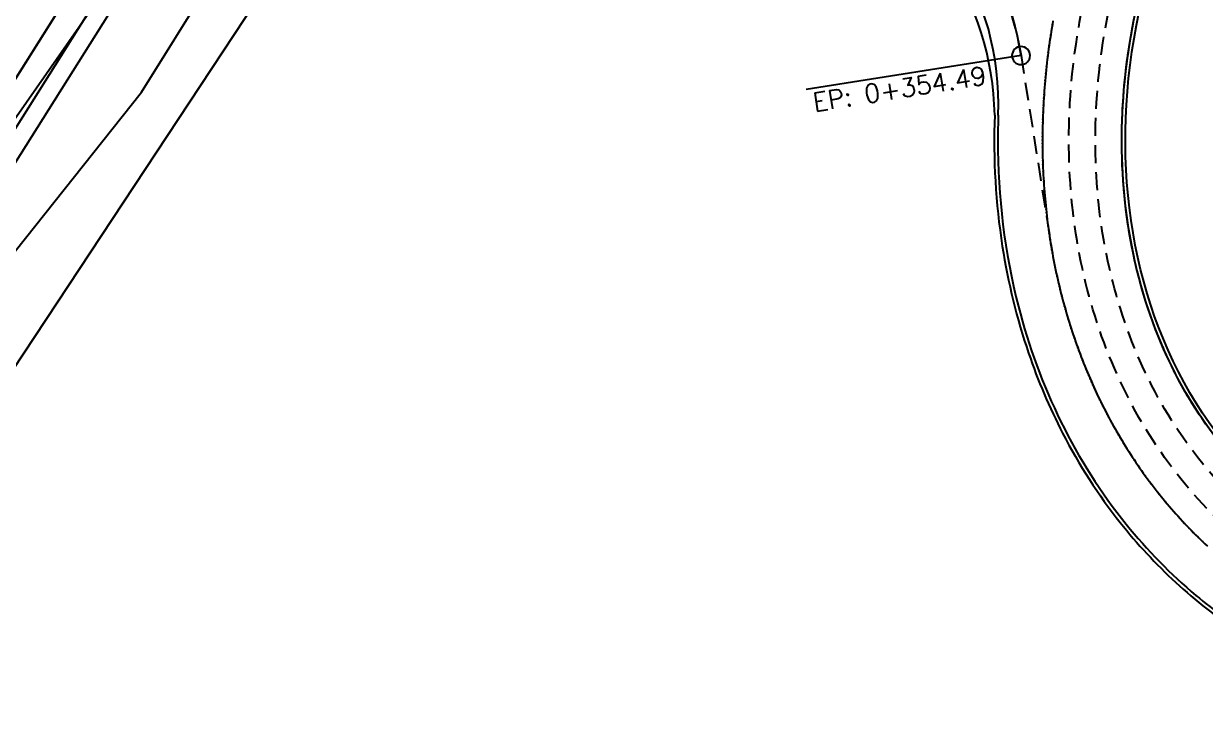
# Model space of a CAD drawing. Header units: metres. Extents: x 324293 to 653279, y 3585589 to 7191434.
# Drawn here: x 334093.9 to 334257, y 3600043.3 to 3600139.6 of the extents above; entities that cross this region are included whole.
import ezdxf

# ---------------------------------------------------------------- set-up
doc = ezdxf.new("R2010")
doc.units = ezdxf.units.M
doc.linetypes.add('DASHED', pattern=[0.75, 0.5, -0.25])
for name, color, linetype in [('asfalt', 16, 'Continuous'), ('C-ROAD-CNTR-N', 92, 'Continuous'), ('C-ROAD-STAN', 11, 'Continuous'), ('fibr', 20, 'Continuous'), ('tarh', 6, 'Continuous')]:
    doc.layers.add(name, color=color, linetype=linetype)
doc.styles.get("Standard").update_dxf_attribs({"font": 'simplex.shx'})

# ---------------------------------------------------------------- blocks, each defined once
blk = doc.blocks.new('AeccTickCircle')
blk.add_circle((0, 0), 1)
blk = doc.blocks.new('AeccTickTriangle')
at = {"color": 0, "linetype": 'ByBlock', "lineweight": -2}
blk.add_lwpolyline([(3.05311331771918e-16, 0.6666666666666667), (-0.5773502691896256, -0.333333333333333), (0.5773502691896257, -0.3333333333333335)], close=True, dxfattribs=at)
at = {"color": 0, "linetype": 'ByBlock', "lineweight": -2, "const_width": 0.0625}
blk.add_lwpolyline([(-0.03125, 0, 1), (0.03125, 0, 1)], format="xyb", close=True, dxfattribs=at)

msp = doc.modelspace()

# ---------------------------------------------------------------- linework, layer by layer
at = {"layer": 'asfalt', "flags": 128}
for points, elevation in [([(334187.7679, 3600276.973000001), (334168.5105999999, 3600245.831), (334130.1423, 3600184.507), (334102.9242, 3600141.017), (334089.7987, 3600122.294), (334073.156, 3600101.336), (334057.5531000001, 3600083.523000001), (334040.5572, 3600066.463)], 1315.9340253804), ([(333996.7459766953, 3600006.351776695), (334018.8038233048, 3600031.693776696), (334023.1118233047, 3600032.735223305), (334035.2569999999, 3600045.978000002), (334078.1348, 3600089.843000001), (334110.1928, 3600130.152), (334156.4087, 3600204.213), (334175.9047999997, 3600235.154)], 1324.2152253804)]:
    msp.add_lwpolyline(points, dxfattribs=dict(at, elevation=elevation))
at = {"layer": 'C-ROAD-CNTR-N', "color": 92, "linetype": 'Continuous', "lineweight": -3, "flags": 128}
msp.add_lwpolyline([(334001.1700683445, 3599986.483515702), (334107.684709525, 3600155.657248439, -0.3717961168375037), (334182.6477012821, 3600178.597068818), (334206.0348142104, 3600168.294326507, -0.2549880674534848), (334231.5494662493, 3600135.181067599)], format="xyb", dxfattribs=at)
msp.add_lwpolyline([(334235.956283988, 3600139.973592878), (334235.8728288576, 3600139.489698497), (334235.7918058434, 3600139.005662691), (334235.7132178195, 3600138.521499328), (334235.6370676602, 3600138.03722228), (334235.5633582401, 3600137.552845413), (334235.4920924331, 3600137.0683826), (334235.4232731137, 3600136.583847709), (334235.3569031561, 3600136.09925461), (334235.2929854347, 3600135.614617173), (334235.2315228238, 3600135.129949267), (334235.1725181976, 3600134.645264761), (334235.1159744305, 3600134.160577526), (334235.0618943967, 3600133.675901431), (334235.0102809707, 3600133.191250346), (334234.9611370265, 3600132.70663814), (334234.9144654386, 3600132.222078683), (334234.8702690813, 3600131.737585844), (334234.8285508288, 3600131.253173494), (334234.7893135555, 3600130.768855502), (334234.7525601356, 3600130.284645737), (334234.7182934435, 3600129.800558069), (334234.6865163534, 3600129.316606367), (334234.6572317397, 3600128.832804502), (334234.6304424766, 3600128.349166343), (334234.6061514384, 3600127.86570576), (334234.5843614995, 3600127.382436621), (334234.5650755342, 3600126.899372798), (334234.5482964166, 3600126.416528159), (334234.5340270213, 3600125.933916574), (334234.5222702224, 3600125.451551913), (334234.5130288941, 3600124.969448045), (334234.506305911, 3600124.48761884), (334234.5021041472, 3600124.006078167), (334234.5004264769, 3600123.524839897), (334234.5012757747, 3600123.043917899), (334234.5046549147, 3600122.563326042), (334234.5105669495, 3600122.083078123), (334234.5190137348, 3600121.603188251), (334234.5299960728, 3600121.123670855), (334234.5435147617, 3600120.644540364), (334234.5595705996, 3600120.165811207), (334234.5781643848, 3600119.687497814), (334234.5992969153, 3600119.209614614), (334234.6229689892, 3600118.732176036), (334234.6491814048, 3600118.25519651), (334234.6779349601, 3600117.778690464), (334234.7092304533, 3600117.30267233), (334234.7430686825, 3600116.827156535), (334234.7794504459, 3600116.352157509), (334234.8183765417, 3600115.877689681), (334234.8598477678, 3600115.403767481), (334234.9038649226, 3600114.930405339), (334234.9504288041, 3600114.457617683), (334234.9995402105, 3600113.985418943), (334235.0511999399, 3600113.513823549), (334235.1054087905, 3600113.042845929), (334235.1621675603, 3600112.572500512), (334235.2214770476, 3600112.102801729), (334235.2833380505, 3600111.633764009), (334235.3477513671, 3600111.165401781), (334235.4147177956, 3600110.697729475), (334235.4842381341, 3600110.230761519), (334235.5563131807, 3600109.764512343), (334235.6309437337, 3600109.298996377), (334235.708130591, 3600108.834228049), (334235.7878745509, 3600108.37022179), (334235.8701764116, 3600107.906992028), (334235.955036971, 3600107.444553194), (334236.0424570275, 3600106.982919716), (334236.1324373792, 3600106.522106023), (334236.224978824, 3600106.062126545), (334236.3200821604, 3600105.602995711), (334236.4177483229, 3600105.144727962), (334236.5179788999, 3600104.687338052), (334236.6207725593, 3600104.230841055), (334236.7261272903, 3600103.775252053), (334236.8340410824, 3600103.320586129), (334236.9445119248, 3600102.866858365), (334237.0575378069, 3600102.414083842), (334237.173116718, 3600101.962277644), (334237.2912466475, 3600101.511454854), (334237.4119255847, 3600101.061630552), (334237.5351515188, 3600100.612819822), (334237.6609224393, 3600100.165037746), (334237.7892363356, 3600099.718299405), (334237.9200911968, 3600099.272619884), (334238.0534850124, 3600098.828014263), (334238.1894157717, 3600098.384497625), (334238.327881464, 3600097.942085053), (334238.4688800786, 3600097.500791629), (334238.612409605, 3600097.060632435), (334238.7584680323, 3600096.621622553), (334238.9070533501, 3600096.183777066), (334239.0581635475, 3600095.747111056), (334239.2117966139, 3600095.311639606), (334239.3679505388, 3600094.877377798), (334239.5266233112, 3600094.444340714), (334239.6878129208, 3600094.012543436), (334239.8515173566, 3600093.582001047), (334240.0177346081, 3600093.15272863), (334240.1864626648, 3600092.724741266), (334240.3576995158, 3600092.298054037), (334240.5314431504, 3600091.872682027), (334240.7076915581, 3600091.448640317), (334240.8864427282, 3600091.02594399), (334241.0676946499, 3600090.604608129), (334241.2514453126, 3600090.184647814), (334241.4376927058, 3600089.76607813), (334241.6264348186, 3600089.348914158), (334241.8176704011, 3600088.933171834), (334242.0113969223, 3600088.518868178), (334242.2076083416, 3600088.106018472), (334242.4062985281, 3600087.69463793), (334242.6074613503, 3600087.284741771), (334242.8110906773, 3600086.876345211), (334243.0171803778, 3600086.469463466), (334243.2257243206, 3600086.064111752), (334243.4367163747, 3600085.660305286), (334243.6501504087, 3600085.258059285), (334243.8660202916, 3600084.857388964), (334244.0843198922, 3600084.458309541), (334244.3050430793, 3600084.060836232), (334244.5281837217, 3600083.664984254), (334244.7537356883, 3600083.270768822), (334244.9816928479, 3600082.878205153), (334245.2120490692, 3600082.487308464), (334245.4447982213, 3600082.098093972), (334245.6799341728, 3600081.710576892), (334245.9174507927, 3600081.324772441), (334246.1573419497, 3600080.940695837), (334246.3996015126, 3600080.558362294), (334246.6442233504, 3600080.17778703), (334246.8912013318, 3600079.798985261), (334247.1405293257, 3600079.421972203), (334247.3922012008, 3600079.046763073), (334247.6462108261, 3600078.673373088), (334247.9025520704, 3600078.301817464), (334248.1612188024, 3600077.932111417), (334248.422204891, 3600077.564270164), (334248.6855042051, 3600077.198308921), (334248.9511106135, 3600076.834242905), (334249.2190179849, 3600076.472087333), (334249.4892201883, 3600076.111857421), (334249.7617110924, 3600075.753568384), (334250.0364845662, 3600075.397235441), (334250.3135344907, 3600075.042873958), (334250.5928538068, 3600074.690502987), (334250.874431906, 3600074.340138087), (334251.1582574938, 3600073.991792682), (334251.4443192765, 3600073.645480195), (334251.7326059598, 3600073.301214049), (334252.0231062496, 3600072.959007668), (334252.315808852, 3600072.618874476), (334252.6107024727, 3600072.280827897), (334252.9077758177, 3600071.944881353), (334253.2070175929, 3600071.611048267), (334253.5084165041, 3600071.279342065), (334253.8119612574, 3600070.949776169), (334254.1176405586, 3600070.622364003), (334254.4254431135, 3600070.297118991), (334254.7353576283, 3600069.974054554), (334255.0473728087, 3600069.653184119), (334255.3614773606, 3600069.334521108), (334255.67765999, 3600069.018078944), (334255.9959094027, 3600068.703871051), (334256.3162143047, 3600068.391910853), (334256.6385634018, 3600068.082211772), (334256.9629454, 3600067.774787234), (334257.2893490053, 3600067.469650661)], dxfattribs=at)
at = {"layer": 'C-ROAD-STAN', "color": 11, "linetype": 'Continuous', "lineweight": -3}
msp.add_line((334231.5494662494, 3600135.181067599), (334201.9192579576, 3600130.485244286), dxfattribs=at)
at = {"layer": 'fibr', "elevation": 1322.9559253804, "flags": 128}
msp.add_lwpolyline([(333991.2272, 3599939.493), (334029.9056999999, 3599997.140000001), (334164.094, 3600200.414)], dxfattribs=at)
at = {"layer": 'tarh', "color": 0}
for p, q in [((333911.4658120681, 3599844.009169374, -12.91667461959992), (334107.6847095249, 3600155.657248439)), ((334085.3243749666, 3600120.143057896, -12.91667461959992), (334107.684709525, 3600155.657248439)), ((334044.1727826734, 3600047.932796026), (334110.7734771192, 3600153.712508161))]:
    msp.add_line(p, q, dxfattribs=at)
at = {"layer": 'tarh'}
msp.add_line((334046.2883769161, 3600046.600782137), (334112.8890713619, 3600152.380494272), dxfattribs=at)
at = {"layer": 'tarh', "color": 0, "linetype": 'DASHED', "ltscale": 5}
msp.add_line((334231.5494662494, 3600135.181067599), (334235.8820378986, 3600107.842943507), dxfattribs=at)
msp.add_arc((334188.4375131846, 3600128.34864468), 43.65, 9.005393735186772, 66.22503335774977, dxfattribs=at)
at = {"layer": 'tarh', "color": 0}
msp.add_arc((334188.4375131846, 3600128.34864468), 40, 357.9769422136252, 66.22503335774977, dxfattribs=at)
at = {"layer": 'tarh'}
msp.add_arc((334187.3206947944, 3600126.16382528), 40.59989264475922, 1.115510639652291, 66.02571016722365, dxfattribs=at)
msp.add_ellipse((334315.5359289146, 3600137.538623722), major_axis=(-42.6142747622928, -67.705417704079), ratio=0.8125000000000001, dxfattribs=at)
at = {"layer": 'tarh', "color": 0, "linetype": 'DASHED', "ltscale": 5}
for points, knots in [([(334268.766762363, 3600063.231927792), (334271.462643971, 3600061.535120601), (334274.2925202792, 3600060.051323035), (334281.7410042163, 3600056.862210291), (334286.5038480216, 3600055.467519779), (334296.3133130995, 3600053.797336371), (334301.3593194314, 3600053.521343526), (334311.5232607155, 3600054.0725308), (334316.6410753918, 3600054.899203301), (334326.7544089886, 3600057.596303171), (334331.7499863104, 3600059.466453282), (334341.4419151486, 3600064.159993133), (334346.1382832853, 3600066.983259674), (334355.0703750636, 3600073.467011657), (334359.3060360752, 3600077.12740802), (334367.1714607069, 3600085.146658966), (334370.8011208888, 3600089.505400059), (334377.3281167033, 3600098.762708828), (334380.2253505209, 3600103.661132102), (334385.1831233106, 3600113.823178938), (334387.2435864225, 3600119.086648301), (334390.4482432445, 3600129.792745025), (334391.5923857071, 3600135.235242759), (334392.9114930489, 3600146.106336094), (334393.0863924376, 3600151.534858235), (334392.4423251298, 3600162.181072017), (334391.6231948321, 3600167.398732462), (334388.9976742262, 3600177.423853009), (334387.1909473306, 3600182.231187551), (334382.6354416509, 3600191.235501437), (334379.8862759391, 3600195.432003652), (334373.5413761467, 3600203.021750671), (334369.9456576161, 3600206.414114199), (334362.0609397434, 3600212.230630369), (334357.7726784133, 3600214.654030508), (334348.7032567462, 3600218.422672974), (334343.9231036325, 3600219.767884911), (334334.088760534, 3600221.338658486), (334329.0351601783, 3600221.564731655), (334318.8650932754, 3600220.915551381), (334313.7487317029, 3600220.040797002), (334303.6465484446, 3600217.250970185), (334298.660667142, 3600215.336165359), (334288.9956578462, 3600210.557973753), (334284.3165169416, 3600207.694706443), (334275.4257195538, 3600201.1366777), (334271.2141285304, 3600197.442005675), (334263.4029098798, 3600189.360882562), (334259.8033864237, 3600184.974546483), (334253.3418141061, 3600175.669530648), (334250.4798662566, 3600170.75099632), (334245.596761288, 3600160.556819644), (334243.5756786776, 3600155.281331187), (334240.452722826, 3600144.559689952), (334239.3509003035, 3600139.113664845), (334238.1181493217, 3600128.244237232), (334237.9872886518, 3600122.820905403), (334238.7198406158, 3600112.193921181), (334239.5834235407, 3600106.990300084), (334242.2967303671, 3600097.002196135), (334244.1467981513, 3600092.217848766), (334248.7858888664, 3600083.268373745), (334251.5752923187, 3600079.10374373), (334257.9950648331, 3600071.585898661), (334261.6253885599, 3600068.23357469), (334266.6319554126, 3600064.623058561), (334267.688658964, 3600063.910493792), (334268.766762363, 3600063.231927792)], [0, 0, 0, 0, 0.1281002001551285, 0.1281002001551285, 0.3249988088745272, 0.3249988088745272, 0.5218974175939259, 0.5218974175939259, 0.7187960263133246, 0.7187960263133246, 0.9156946350327233, 0.9156946350327233, 1.112593243752122, 1.112593243752122, 1.309491852471521, 1.309491852471521, 1.506390461190919, 1.506390461190919, 1.703289069910318, 1.703289069910318, 1.900187678629717, 1.900187678629717, 2.097086287349116, 2.097086287349116, 2.293984896068515, 2.293984896068515, 2.490883504787913, 2.490883504787913, 2.687782113507312, 2.687782113507312, 2.884680722226711, 2.884680722226711, 3.08157933094611, 3.08157933094611, 3.278477939665509, 3.278477939665509, 3.475376548384908, 3.475376548384908, 3.672275157104307, 3.672275157104307, 3.869173765823706, 3.869173765823706, 4.066072374543104, 4.066072374543104, 4.262970983262503, 4.262970983262503, 4.459869591981901, 4.459869591981901, 4.6567682007013, 4.6567682007013, 4.853666809420698, 4.853666809420698, 5.050565418140097, 5.050565418140097, 5.247464026859495, 5.247464026859495, 5.444362635578893, 5.444362635578893, 5.641261244298292, 5.641261244298292, 5.83815985301769, 5.83815985301769, 6.035058461737089, 6.035058461737089, 6.231957070456487, 6.231957070456487, 6.283185307179586, 6.283185307179586, 6.283185307179586, 6.283185307179586]), ([(334270.7110386491, 3600066.320987474), (334273.3726748234, 3600064.645734605), (334276.1724203928, 3600063.191818345), (334284.9060690677, 3600059.533602799), (334291.1707748026, 3600058.040291217), (334302.4664545318, 3600057.161387581), (334307.4084936974, 3600057.33498539), (334317.311596701, 3600058.76426493), (334322.2700127375, 3600060.016986496), (334332.824810169, 3600063.833327922), (334338.3850644288, 3600066.57787792), (334348.9789069974, 3600073.291229927), (334354.0105506037, 3600077.256835608), (334363.2860594853, 3600086.194955696), (334367.5301874372, 3600091.164716797), (334375.0090964533, 3600101.845981155), (334378.2455413812, 3600107.555870433), (334383.5369327083, 3600119.416418041), (334385.5941065404, 3600125.566913716), (334388.4119416684, 3600137.98586208), (334389.1745662754, 3600144.255579429), (334389.3354721668, 3600155.544309685), (334388.9436035902, 3600160.598183092), (334387.2301284871, 3600170.369708977), (334385.9103642858, 3600175.089495557), (334382.3769267786, 3600184.011101814), (334380.1658819593, 3600188.213250329), (334374.9232733552, 3600195.930068909), (334371.8953851844, 3600199.441798383), (334364.9409980041, 3600205.806960783), (334360.976619923, 3600208.605420942), (334352.4472150036, 3600213.131630067), (334347.8847702009, 3600214.855220263), (334338.3774212999, 3600217.158114493), (334333.4333525819, 3600217.734451483), (334323.387936259, 3600217.732419934), (334318.2859378089, 3600217.151492193), (334308.1423561329, 3600214.876901329), (334303.0993928876, 3600213.180687786), (334293.2792694017, 3600208.759735237), (334288.5005837597, 3600206.032551359), (334279.3996766898, 3600199.670191445), (334275.0759605368, 3600196.032904143), (334267.0571305727, 3600188.003074426), (334263.3604593916, 3600183.608859517), (334256.7442462185, 3600174.24542369), (334253.8229201598, 3600169.27490727), (334248.8771220515, 3600158.960589084), (334246.8505461493, 3600153.615720699), (334243.7808609866, 3600142.768771054), (334242.7353676968, 3600137.265756292), (334241.6783730056, 3600126.325532903), (334241.6643503687, 3600120.887635465), (334242.6828002266, 3600110.30090571), (334243.712723396, 3600105.152079942), (334246.7913078736, 3600095.36147298), (334248.8372026868, 3600090.721219342), (334253.8752798119, 3600082.154548238), (334256.8637391088, 3600078.232051009), (334263.4182837605, 3600071.536571977), (334266.9223419164, 3600068.70562033), (334270.711038649, 3600066.320987475)], [0, 0, 0, 0, 0.1345628155394132, 0.1345628155394132, 0.4036884466182395, 0.4036884466182395, 0.6049093546234878, 0.6049093546234878, 0.8061302626287361, 0.8061302626287361, 1.040859314823594, 1.040859314823594, 1.275588367018452, 1.275588367018452, 1.510317419213309, 1.510317419213309, 1.745046471408167, 1.745046471408167, 1.979775523603025, 1.979775523603025, 2.214504575797883, 2.214504575797883, 2.40970631995184, 2.40970631995184, 2.604908064105797, 2.604908064105797, 2.800109808259754, 2.800109808259754, 2.995311552413711, 2.995311552413711, 3.20173481831592, 3.20173481831592, 3.408158084218129, 3.408158084218129, 3.614581350120337, 3.614581350120337, 3.821004616022546, 3.821004616022546, 4.027427881924755, 4.027427881924755, 4.233851147826964, 4.233851147826964, 4.440274413729172, 4.440274413729172, 4.646697679631381, 4.646697679631381, 4.85312094553359, 4.85312094553359, 5.059544211435798, 5.059544211435798, 5.265967477338007, 5.265967477338007, 5.472390743240216, 5.472390743240216, 5.678814009142425, 5.678814009142425, 5.885237275044633, 5.885237275044633, 6.091660540946842, 6.091660540946842, 6.283185307179586, 6.283185307179586, 6.283185307179586, 6.283185307179586]), ([(334272.6553149351, 3600069.410047157), (334275.2023208871, 3600067.806943371), (334277.886197647, 3600066.419429192), (334283.4707436095, 3600064.104684951), (334286.3751283491, 3600063.177009633), (334293.558219236, 3600061.515411796), (334297.9152193761, 3600061.015227221), (334306.7953266187, 3600060.974327106), (334311.3155236978, 3600061.432456606), (334320.3506138623, 3600063.289853939), (334324.8646732553, 3600064.687362722), (334333.7194144629, 3600068.371035977), (334338.0596441865, 3600070.654608211), (334346.405439307, 3600076.024722279), (334350.4118078421, 3600079.11011346), (334358.705935916, 3600086.661692788), (334362.8863449197, 3600091.284931871), (334370.3228051919, 3600101.273309524), (334373.5791673568, 3600106.642354919), (334378.9940196771, 3600117.834510152), (334381.1516183133, 3600123.661357538), (334384.2537990323, 3600135.457510163), (334385.1962632266, 3600141.429841447), (334385.8172495478, 3600153.197865867), (334385.4936631308, 3600158.996476015), (334383.7969577208, 3600168.921526818), (334382.6619669278, 3600173.147099186), (334379.6547744985, 3600181.149378587), (334377.7811519195, 3600184.931145077), (334372.913506218, 3600192.627447987), (334369.7665444999, 3600196.41591508), (334362.6385240068, 3600202.991567786), (334358.6535478312, 3600205.775578475), (334350.0533968463, 3600210.189005425), (334345.433311379, 3600211.8204498), (334335.7294935741, 3600213.861843082), (334330.6357903532, 3600214.258256752), (334320.2892754398, 3600213.767568005), (334315.0340889624, 3600212.88274239), (334304.6233597499, 3600209.876120299), (334299.4677449207, 3600207.756770771), (334289.5094125242, 3600202.387879117), (334284.7081791712, 3600199.141053394), (334275.6948029518, 3600191.679136626), (334271.4849340054, 3600187.466758785), (334263.8619489638, 3600178.283207562), (334260.4513773312, 3600173.314330805), (334254.5958220617, 3600162.86467259), (334252.1533099501, 3600157.385371794), (334248.355566987, 3600146.187182684), (334247.0024541914, 3600140.468540123), (334245.4521006981, 3600129.076288794), (334245.2564400304, 3600123.401224862), (334246.0329768496, 3600112.379384814), (334247.0062281291, 3600107.029193326), (334250.05726215, 3600096.983504656), (334252.1224012516, 3600092.277014211), (334257.25239926, 3600083.674898083), (334260.3158898805, 3600079.777845109), (334266.5144146328, 3600073.744938089), (334269.4789085781, 3600071.409300066), (334272.6553149351, 3600069.410047157)], [0, 0, 0, 0, 0.1375991887591466, 0.1375991887591466, 0.2751983775182932, 0.2751983775182932, 0.4685578628287824, 0.4685578628287824, 0.6619173481392716, 0.6619173481392716, 0.8552768334497608, 0.8552768334497608, 1.04863631876025, 1.04863631876025, 1.241995804070739, 1.241995804070739, 1.474687063215296, 1.474687063215296, 1.707378322359853, 1.707378322359853, 1.94006958150441, 1.94006958150441, 2.172760840648968, 2.172760840648968, 2.405452099793524, 2.405452099793524, 2.588676727802828, 2.588676727802828, 2.771901355812131, 2.771901355812131, 2.992098315638392, 2.992098315638392, 3.212857572535484, 3.212857572535484, 3.433616829432576, 3.433616829432576, 3.657211479593564, 3.657211479593564, 3.880806129754552, 3.880806129754552, 4.10440077991554, 4.10440077991554, 4.327995430076528, 4.327995430076528, 4.551590080237515, 4.551590080237515, 4.775184730398503, 4.775184730398503, 4.99877938055949, 4.99877938055949, 5.222374030720478, 5.222374030720478, 5.445968680881466, 5.445968680881466, 5.669563331042453, 5.669563331042453, 5.890573364722584, 5.890573364722584, 6.111583398402716, 6.111583398402716, 6.283185307179586, 6.283185307179586, 6.283185307179586, 6.283185307179586])]:
    msp.add_open_spline(points, degree=3, knots=knots, dxfattribs=at)
at = {"layer": 'tarh', "color": 0}
for points, knots in [([(334272.6553149351, 3600069.410047157), (334275.2023208871, 3600067.806943371), (334277.886197647, 3600066.419429192), (334283.4707436095, 3600064.104684951), (334286.3751283491, 3600063.177009633), (334293.5582192538, 3600061.515411792), (334297.9152194129, 3600061.015227217), (334306.7953266944, 3600060.97432711), (334311.3155237933, 3600061.432456618), (334320.3506139959, 3600063.289853975), (334324.8646734071, 3600064.687362773), (334333.7194146478, 3600068.371036066), (334338.0596443861, 3600070.654608322), (334346.4054395306, 3600076.024722439), (334350.411808075, 3600079.110113648), (334358.7059383577, 3600086.66169504), (334362.8863492206, 3600091.284936644), (334370.3228121932, 3600101.273319932), (334373.5791752129, 3600106.642368447), (334378.9940279953, 3600117.834530055), (334381.1516262641, 3600123.661380718), (334384.2538048993, 3600135.457539527), (334385.1962674059, 3600141.429873766), (334385.8172490458, 3600153.197903231), (334385.4936596598, 3600158.996515544), (334383.7969515665, 3600168.921547679), (334382.661965096, 3600173.147101013), (334379.6547877413, 3600181.149346394), (334377.7811759117, 3600184.931097872), (334372.9135481417, 3600192.627392842), (334369.7665904383, 3600196.415864491), (334362.6385663, 3600202.991537), (334358.6535798623, 3600205.775559781), (334350.0534041705, 3600210.189003924), (334345.4333042018, 3600211.820453382), (334335.7294742734, 3600213.861845043), (334330.6357750982, 3600214.258256928), (334320.2892686987, 3600213.767566785), (334315.0340867155, 3600212.882741569), (334304.6233662837, 3600209.876122359), (334299.4677557386, 3600207.756775313), (334289.5094310784, 3600202.38789041), (334284.7082011622, 3600199.141068952), (334275.6948304193, 3600191.679162011), (334271.4849634958, 3600187.46678974), (334263.8619806474, 3600178.283250306), (334260.4514091756, 3600173.314379794), (334254.5958520678, 3600162.864733979), (334252.1533379638, 3600157.385439385), (334248.3555887255, 3600146.187261794), (334247.0024716792, 3600140.468624636), (334245.4521074552, 3600129.076382435), (334245.2564403729, 3600123.401322366), (334246.0329623929, 3600112.379487643), (334247.0062053906, 3600107.029297811), (334250.0572240916, 3600096.983600691), (334252.1223582274, 3600092.277101413), (334257.2523487925, 3600083.67496765), (334260.3158370183, 3600079.777905977), (334266.5143751954, 3600073.744969159), (334269.4788874506, 3600071.409313363), (334272.6553149351, 3600069.410047157)], [0, 0, 0, 0, 0.1375991887591466, 0.1375991887591466, 0.2751983775182932, 0.2751983775182932, 0.4685578636457667, 0.4685578636457667, 0.6619173497732401, 0.6619173497732401, 0.8552768359007136, 0.8552768359007136, 1.048636322028187, 1.048636322028187, 1.24199580815566, 1.24199580815566, 1.474687181101134, 1.474687181101134, 1.707378554046607, 1.707378554046607, 1.94006992699208, 1.94006992699208, 2.172761299937554, 2.172761299937554, 2.405452672883027, 2.405452672883027, 2.58867649605559, 2.58867649605559, 2.771900319228153, 2.771900319228153, 2.992097294566183, 2.992097294566183, 3.212857235795298, 3.212857235795298, 3.433617177024412, 3.433617177024412, 3.657211638044468, 3.657211638044468, 3.880806099064523, 3.880806099064523, 4.10440056008458, 4.10440056008458, 4.327995021104636, 4.327995021104636, 4.551589482124692, 4.551589482124692, 4.775183943144748, 4.775183943144748, 4.998778404164804, 4.998778404164804, 5.222372865184861, 5.222372865184861, 5.445967326204917, 5.445967326204917, 5.669561787224973, 5.669561787224973, 5.890572022119319, 5.890572022119319, 6.111582257013664, 6.111582257013664, 6.283185307179586, 6.283185307179586, 6.283185307179586, 6.283185307179586]), ([(334228.4125812385, 3600126.936577352), (334228.3724041511, 3600125.799179885), (334228.3517749081, 3600124.662943133), (334228.3444082486, 3600115.706944237), (334229.2789697175, 3600107.96977269), (334232.6039154307, 3600095.033599329), (334234.5639274404, 3600089.69153783), (334239.5412746466, 3600079.595775187), (334242.5588206563, 3600074.846826809), (334248.9559769674, 3600066.928548608), (334252.1798121086, 3600063.632520147), (334258.1708679667, 3600058.587642769), (334260.7992286066, 3600056.667175038), (334263.5465137037, 3600054.938014124)], [5.333240934378923, 5.333240934378923, 5.333240934378923, 5.333240934378923, 5.370588383435236, 5.370588383435236, 5.628104384864957, 5.628104384864957, 5.820169067258868, 5.820169067258868, 6.012233749652778, 6.012233749652778, 6.170813929748281, 6.170813929748281, 6.283185307179586, 6.283185307179586, 6.283185307179586, 6.283185307179586])]:
    msp.add_open_spline(points, degree=3, knots=knots, dxfattribs=at)
at = {"layer": 'tarh'}
for points, knots in [([(334272.655314935, 3600069.410047157), (334275.205806515, 3600067.804749492), (334277.8926185585, 3600066.416079786), (334285.1676657424, 3600063.402424742), (334289.9289573802, 3600062.138201683), (334299.7858607372, 3600060.851064592), (334304.8810538327, 3600060.828137635), (334315.1578331816, 3600062.02224248), (334320.3390394978, 3600063.239180354), (334330.5376317599, 3600066.851886313), (334335.5546507169, 3600069.247499689), (334345.1834861385, 3600075.100410841), (334349.7949469446, 3600078.55748362), (334358.3909762673, 3600086.365809165), (334362.3752192821, 3600090.716764336), (334369.5251139774, 3600100.102835373), (334372.690491844, 3600105.13759171), (334378.0500188954, 3600115.648639396), (334380.2439627616, 3600121.124528187), (334383.5542930247, 3600132.254119661), (334384.6705523322, 3600137.907400107), (334385.7705095113, 3600149.119424436), (334385.754158763, 3600154.677750415), (334384.5878424339, 3600165.431579237), (334383.4378964334, 3600170.626684402), (334380.0576750833, 3600180.402128449), (334377.8274797425, 3600184.98208417), (334372.392881926, 3600193.303295725), (334369.1886495337, 3600197.044168565), (334361.961353562, 3600203.502755294), (334357.9386059958, 3600206.2201335), (334349.2717978077, 3600210.497807206), (334344.628166894, 3600212.05791921), (334334.9478074759, 3600213.945834939), (334329.9115082479, 3600214.273621787), (334319.6914214074, 3600213.683288833), (334314.50802068, 3600212.765247338), (334304.244427202, 3600209.730093443), (334299.1646032291, 3600207.613120304), (334289.3527092524, 3600202.284032913), (334284.6209989903, 3600199.07212576), (334275.7328051195, 3600191.709034581), (334271.5766564431, 3600187.558131007), (334264.0394914546, 3600178.517540684), (334260.6587633403, 3600173.628199872), (334254.8353470095, 3600163.346420459), (334252.392882012, 3600157.954375956), (334248.5641640804, 3600146.926891464), (334247.1780577439, 3600141.291871191), (334245.5299084602, 3600130.049855366), (334245.2679326763, 3600124.443280775), (334245.8823677907, 3600113.528589783), (334246.7587744594, 3600108.220876471), (334249.6098667847, 3600098.160931666), (334251.5844878532, 3600093.40908507), (334256.538533657, 3600084.692691839), (334259.5178158156, 3600080.728528885), (334265.8699265806, 3600074.258708111), (334269.1323123214, 3600071.627450231), (334272.655314935, 3600069.410047157)], [0, 0, 0, 0, 0.1377862990735274, 0.1377862990735274, 0.358344607551645, 0.358344607551645, 0.5789029160297626, 0.5789029160297626, 0.7994612245078803, 0.7994612245078803, 1.020019532985998, 1.020019532985998, 1.240577841464115, 1.240577841464115, 1.461136149942233, 1.461136149942233, 1.68169445842035, 1.68169445842035, 1.902252766898468, 1.902252766898468, 2.122811075376585, 2.122811075376585, 2.343369383854703, 2.343369383854703, 2.563927692332821, 2.563927692332821, 2.784486000810939, 2.784486000810939, 3.005044309289056, 3.005044309289056, 3.225602617767174, 3.225602617767174, 3.446160926245292, 3.446160926245292, 3.66671923472341, 3.66671923472341, 3.887277543201527, 3.887277543201527, 4.107835851679645, 4.107835851679645, 4.328394160157762, 4.328394160157762, 4.548952468635879, 4.548952468635879, 4.769510777113997, 4.769510777113997, 4.990069085592114, 4.990069085592114, 5.210627394070231, 5.210627394070231, 5.431185702548349, 5.431185702548349, 5.651744011026466, 5.651744011026466, 5.872302319504583, 5.872302319504583, 6.0928606279827, 6.0928606279827, 6.283185307179586, 6.283185307179586, 6.283185307179586, 6.283185307179586]), ([(334227.9128516013, 3600126.956345647), (334227.697417317, 3600120.862904565), (334228.0415157299, 3600114.797566282), (334229.7507780516, 3600103.831349539), (334230.9566815331, 3600098.887411174), (334233.8852279902, 3600090.310882137), (334235.4542189456, 3600086.614044826), (334239.549067079, 3600078.696637042), (334242.2082301492, 3600074.56344025), (334247.576779687, 3600067.788951146), (334250.135725557, 3600065.024828936), (334255.6413246352, 3600059.9380228), (334258.592287563, 3600057.61163693), (334262.2269880392, 3600055.187499381), (334262.751364177, 3600054.847692259), (334263.2801744863, 3600054.514855263)], [5.333223935117996, 5.333223935117996, 5.333223935117996, 5.333223935117996, 5.532330254481315, 5.532330254481315, 5.701836793568344, 5.701836793568344, 5.837341827050416, 5.837341827050416, 6.004314253103474, 6.004314253103474, 6.13301146009927, 6.13301146009927, 6.261708667095067, 6.261708667095067, 6.283185307179586, 6.283185307179586, 6.283185307179586, 6.283185307179586])]:
    msp.add_open_spline(points, degree=3, knots=knots, dxfattribs=at)

# ---------------------------------------------------------------- block references
at = {"layer": 'C-ROAD-STAN', "color": 11, "linetype": 'Continuous', "lineweight": -3, "xscale": 0.02999999999999999, "yscale": 0.02999999999999999, "zscale": 0.02999999999999999}
for p in [(334235.7132178195, 3600138.521499328), (334235.7918058434, 3600139.005662691), (334235.8728288576, 3600139.489698497), (334235.4232731137, 3600136.583847709), (334235.4920924331, 3600137.0683826), (334235.5633582401, 3600137.552845413), (334235.6370676602, 3600138.03722228), (334235.2315228238, 3600135.129949267), (334235.2929854347, 3600135.614617173), (334235.3569031561, 3600136.09925461), (334235.0102809707, 3600133.191250346), (334235.0618943967, 3600133.675901431), (334235.1159744305, 3600134.160577526), (334235.1725181976, 3600134.645264761), (334234.8702690813, 3600131.737585844), (334234.9144654386, 3600132.222078683), (334234.9611370265, 3600132.70663814), (334234.7525601356, 3600130.284645737), (334234.7893135555, 3600130.768855502), (334234.8285508288, 3600131.253173494), (334234.6304424766, 3600128.349166343), (334234.6572317397, 3600128.832804502), (334234.6865163534, 3600129.316606367), (334234.7182934435, 3600129.800558069), (334234.5650755342, 3600126.899372798), (334234.5843614995, 3600127.382436621), (334234.6061514384, 3600127.86570576), (334234.5222702224, 3600125.451551913), (334234.5340270213, 3600125.933916574), (334234.5482964166, 3600126.416528159), (334234.5004264769, 3600123.524839897), (334234.5021041472, 3600124.006078167), (334234.506305911, 3600124.48761884), (334234.5130288941, 3600124.969448045), (334234.5012757747, 3600123.043917899), (334234.5046549147, 3600122.563326042), (334234.5105669495, 3600122.083078123), (334234.5190137348, 3600121.603188251), (334234.5299960728, 3600121.123670855), (334234.5435147617, 3600120.644540364), (334234.5595705996, 3600120.165811207), (334234.5781643848, 3600119.687497814), (334234.5992969153, 3600119.209614614), (334234.6229689892, 3600118.732176036), (334234.6491814048, 3600118.25519651), (334234.6779349601, 3600117.778690464), (334234.7092304533, 3600117.30267233), (334234.7430686825, 3600116.827156535), (334234.7794504459, 3600116.352157509), (334234.8183765417, 3600115.877689681), (334234.8598477678, 3600115.403767481), (334234.9038649226, 3600114.930405339), (334234.9504288041, 3600114.457617683), (334234.9995402105, 3600113.985418943), (334235.0511999399, 3600113.513823549), (334235.1054087905, 3600113.042845929), (334235.1621675603, 3600112.572500512), (334235.2214770476, 3600112.102801729), (334235.2833380505, 3600111.633764009), (334235.3477513671, 3600111.165401781), (334235.4147177956, 3600110.697729475), (334235.4842381341, 3600110.230761519), (334235.5563131807, 3600109.764512343), (334235.6309437337, 3600109.298996377), (334235.708130591, 3600108.834228049), (334235.7878745509, 3600108.37022179), (334235.8701764116, 3600107.906992028), (334235.955036971, 3600107.444553194), (334236.0424570275, 3600106.982919716), (334236.1324373792, 3600106.522106023), (334236.224978824, 3600106.062126545), (334236.3200821604, 3600105.602995711), (334236.4177483229, 3600105.144727962), (334236.5179788999, 3600104.687338052), (334236.6207725593, 3600104.230841055), (334236.7261272903, 3600103.775252053), (334236.8340410824, 3600103.320586129), (334236.9445119248, 3600102.866858365), (334237.0575378069, 3600102.414083842), (334237.173116718, 3600101.962277644), (334237.2912466475, 3600101.511454854), (334237.4119255847, 3600101.061630552), (334237.5351515188, 3600100.612819822), (334237.6609224393, 3600100.165037746), (334237.7892363356, 3600099.718299405), (334237.9200911968, 3600099.272619884), (334238.0534850124, 3600098.828014263), (334238.1894157717, 3600098.384497625), (334238.327881464, 3600097.942085053), (334238.4688800786, 3600097.500791629), (334238.612409605, 3600097.060632435), (334238.7584680323, 3600096.621622553), (334238.9070533501, 3600096.183777066), (334239.0581635475, 3600095.747111056), (334239.2117966139, 3600095.311639606), (334239.3679505388, 3600094.877377798), (334239.5266233112, 3600094.444340714), (334239.6878129208, 3600094.012543436), (334239.8515173566, 3600093.582001047), (334240.0177346081, 3600093.15272863), (334240.1864626648, 3600092.724741266), (334240.3576995158, 3600092.298054037), (334240.5314431504, 3600091.872682027), (334240.7076915581, 3600091.448640317), (334240.8864427282, 3600091.02594399), (334241.0676946499, 3600090.604608129), (334241.2514453126, 3600090.184647814), (334241.4376927058, 3600089.76607813), (334241.6264348186, 3600089.348914158), (334241.8176704011, 3600088.933171834), (334242.0113969223, 3600088.518868178), (334242.2076083416, 3600088.106018472), (334242.4062985281, 3600087.69463793), (334242.6074613503, 3600087.284741771), (334242.8110906773, 3600086.876345211), (334243.0171803778, 3600086.469463466), (334243.2257243206, 3600086.064111752), (334243.4367163747, 3600085.660305286), (334243.6501504087, 3600085.258059285), (334243.8660202916, 3600084.857388964), (334244.0843198922, 3600084.458309541), (334244.3050430793, 3600084.060836232), (334244.5281837217, 3600083.664984254), (334244.7537356883, 3600083.270768822), (334244.9816928479, 3600082.878205153), (334245.2120490692, 3600082.487308464), (334245.4447982213, 3600082.098093972), (334245.6799341728, 3600081.710576892), (334245.9174507927, 3600081.324772441), (334246.1573419497, 3600080.940695837), (334246.3996015126, 3600080.558362294), (334246.6442233504, 3600080.17778703), (334246.8912013318, 3600079.798985261), (334247.1405293257, 3600079.421972203), (334247.3922012008, 3600079.046763073), (334247.6462108261, 3600078.673373088), (334247.9025520704, 3600078.301817464), (334248.1612188024, 3600077.932111417), (334248.422204891, 3600077.564270164), (334248.6855042051, 3600077.198308921), (334248.9511106135, 3600076.834242905), (334249.2190179849, 3600076.472087333), (334249.4892201883, 3600076.111857421), (334249.7617110924, 3600075.753568384), (334250.0364845662, 3600075.397235441), (334250.3135344907, 3600075.042873958), (334250.5928538068, 3600074.690502987), (334250.874431906, 3600074.340138087), (334251.1582574938, 3600073.991792682), (334251.4443192765, 3600073.645480195), (334251.7326059598, 3600073.301214049), (334252.0231062496, 3600072.959007668), (334252.315808852, 3600072.618874476), (334252.6107024727, 3600072.280827897), (334252.9077758177, 3600071.944881353), (334253.2070175929, 3600071.611048267), (334253.5084165041, 3600071.279342065), (334253.8119612574, 3600070.949776169), (334254.1176405586, 3600070.622364003), (334254.4254431135, 3600070.297118991), (334254.7353576283, 3600069.974054554), (334255.0473728087, 3600069.653184119), (334255.3614773606, 3600069.334521108), (334255.67765999, 3600069.018078944), (334255.9959094027, 3600068.703871051), (334256.3162143047, 3600068.391910853), (334256.6385634018, 3600068.082211772), (334256.9629454, 3600067.774787234)]:
    msp.add_blockref('AeccTickTriangle', p, dxfattribs=at)
at = {"layer": 'C-ROAD-STAN', "color": 11, "linetype": 'Continuous', "lineweight": -3, "extrusion": (-1.209551324751562e-16, -1.916908329931282e-17, -1), "xscale": 1.25, "yscale": 1.25, "zscale": 1.25, "rotation": 260.9946062655861}
msp.add_blockref('AeccTickCircle', (-334231.5494662493, 3600135.181067599), dxfattribs=at)

# ---------------------------------------------------------------- texts
at = {"layer": 'C-ROAD-STAN', "color": 11, "linetype": 'Continuous', "lineweight": -3, "insert": (334202.6458256266, 3600129.957466471), "char_height": 2.54, "attachment_point": 1, "rotation": 9.005393734534598}
msp.add_mtext('EP: 0+354.49', dxfattribs=at)

doc.saveas('drawing.dxf')
